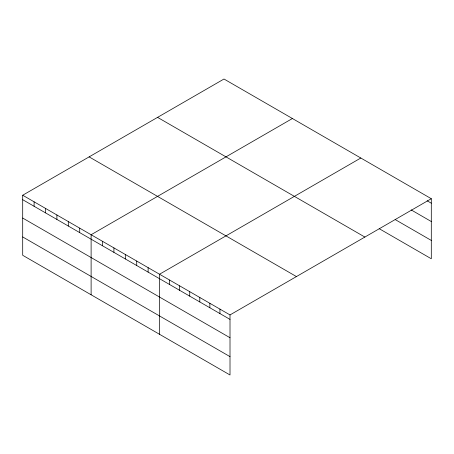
<?xml version="1.0" encoding="UTF-8"?>
<svg xmlns="http://www.w3.org/2000/svg" width="454" height="454" viewBox="0 0 454 454"><rect width="100%" height="100%" fill="white"/><g stroke="black" fill="none" stroke-linecap="round" stroke-linejoin="round"><path stroke-width="0.68" d="M230.008 337.736L230.008 314.923L22.7 195.237L22.7 255.29L230.008 374.981L230.008 337.736L22.7 218.051M379.175 228.668L431.3 258.763L431.3 198.71L223.992 79.019L22.7 195.237M292.404 118.517L91.112 234.735L91.112 294.788M360.816 158.015L159.524 274.233L159.524 334.286M230.008 314.923L431.3 198.71M427.152 200.787L431.3 203.182M411.159 209.896L431.3 221.524M395.167 219.56L431.3 240.421M157.566 117.37L364.874 237.062M89.126 156.885L296.434 276.571M22.7 199.703L230.008 319.395M22.7 236.948L230.008 356.634M219.94 309.112L219.94 313.583M209.867 303.295L209.867 307.767M199.8 297.484L199.8 301.955M189.732 291.672L189.732 296.139M179.665 285.855L179.665 290.327M169.592 280.044L169.592 284.516M148.123 267.65L148.123 272.116M136.722 261.067L136.722 265.533M125.315 254.484L125.315 258.95M113.914 247.901L113.914 252.367M102.513 241.318L102.513 245.784M79.711 228.152L79.711 232.618M68.31 221.569L68.31 226.035M56.903 214.986L56.903 219.452M45.502 208.403L45.502 212.869M34.101 201.82L34.101 206.286"/></g></svg>
